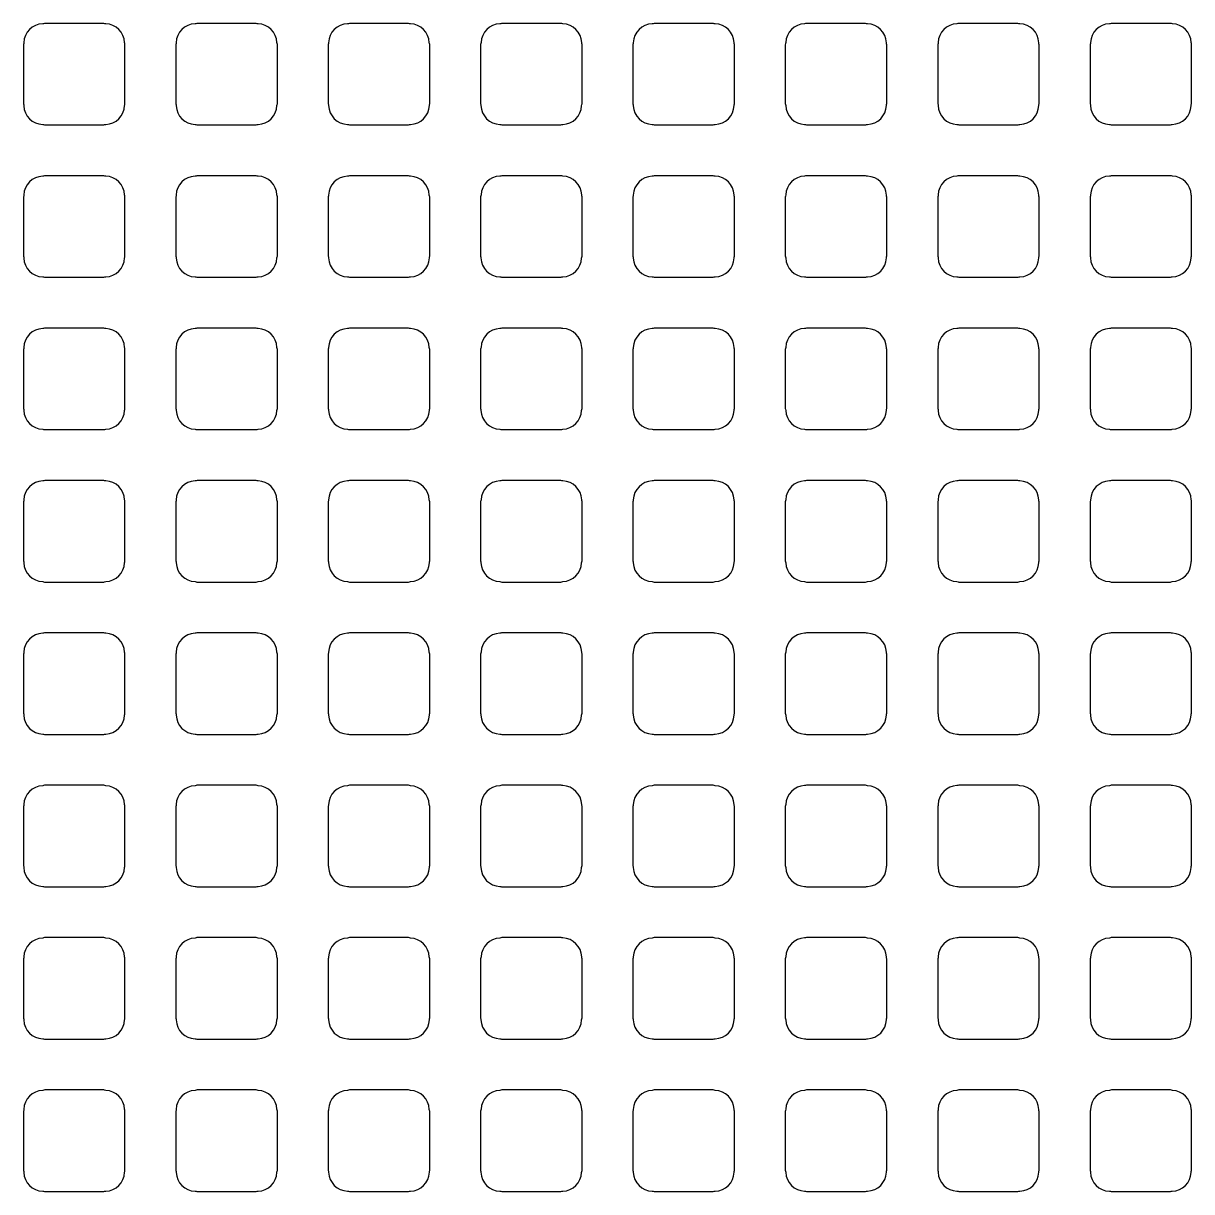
# Model space of a CAD drawing. Extents: x 0 to 248, y 0 to 175.
# Drawn here: x 84.882 to 86.05, y 143.264 to 144.432 of the extents above; entities that cross this region are included whole.
import ezdxf

# ---------------------------------------------------------------- set-up
doc = ezdxf.new("R2010")
doc.units = 0
doc.layers.add('gbr-dxf', color=7, linetype='Continuous')

msp = doc.modelspace()

# ---------------------------------------------------------------- linework, layer by layer
at = {"layer": 'gbr-dxf', "linetype": 'Continuous'}
for points in [[(84.8818, 144.352, -0.095462), (84.8822, 144.3501, 0.393729), (84.9011, 144.3313, -0.095482), (84.9029, 144.3309), (84.9621, 144.3309, -0.104567), (84.9641, 144.3313, 0.393729), (84.983, 144.3502, -0.088868), (84.9834, 144.3519), (84.9834, 144.4114, -0.092621), (84.983, 144.4132, 0.393729), (84.9641, 144.432, -0.092282), (84.9623, 144.4324), (84.9029, 144.4324, -0.095462), (84.9011, 144.432, 0.393729), (84.8822, 144.4131, -0.09841), (84.8818, 144.4112)], [(85.0342, 144.352, -0.098843), (85.0346, 144.3501, 0.393729), (85.0535, 144.3313, -0.095482), (85.0553, 144.3309), (85.1145, 144.3309, -0.104567), (85.1165, 144.3313, 0.393729), (85.1354, 144.3502, -0.09841), (85.1358, 144.3521), (85.1358, 144.4112, -0.101214), (85.1354, 144.4132, 0.393729), (85.1165, 144.432, -0.092282), (85.1147, 144.4324), (85.0553, 144.4324, -0.095462), (85.0535, 144.432, 0.393729), (85.0346, 144.4131, -0.101678), (85.0342, 144.4112)], [(85.1866, 144.3521, -0.098843), (85.1871, 144.3502, 0.393729), (85.2059, 144.3313, -0.104195), (85.208, 144.3309), (85.2669, 144.3309, -0.101214), (85.2689, 144.3313, 0.393729), (85.2878, 144.3502, -0.09841), (85.2882, 144.3521), (85.2882, 144.4112, -0.101214), (85.2877, 144.4131, 0.393729), (85.2689, 144.432, -0.095482), (85.267, 144.4324), (85.2078, 144.4324, -0.098843), (85.2059, 144.432, 0.393729), (85.187, 144.4131, -0.088868), (85.1866, 144.4114)], [(85.339, 144.352, -0.095462), (85.3394, 144.3502, 0.393729), (85.3583, 144.3313, -0.09841), (85.3602, 144.3309), (85.4194, 144.3309, -0.095462), (85.4212, 144.3313, 0.393729), (85.4401, 144.3501, -0.101678), (85.4406, 144.3521), (85.4406, 144.4114, -0.092621), (85.4402, 144.4132, 0.393729), (85.4213, 144.4321, -0.088868), (85.4196, 144.4324), (85.3601, 144.4324, -0.092621), (85.3583, 144.432, 0.393729), (85.3395, 144.4132, -0.09841), (85.339, 144.4113)], [(85.4914, 144.352, -0.095462), (85.4918, 144.3501, 0.393729), (85.5107, 144.3313, -0.095482), (85.5125, 144.3309), (85.5717, 144.3309, -0.104567), (85.5737, 144.3313, 0.393729), (85.5926, 144.3502, -0.088868), (85.593, 144.3519), (85.593, 144.4114, -0.092621), (85.5926, 144.4132, 0.393729), (85.5737, 144.432, -0.092282), (85.5719, 144.4324), (85.5125, 144.4324, -0.095462), (85.5107, 144.432, 0.393729), (85.4918, 144.4131, -0.09841), (85.4914, 144.4112)], [(85.6438, 144.3522, -0.104567), (85.6443, 144.3502, 0.393729), (85.6631, 144.3313, -0.101678), (85.6651, 144.3309), (85.7242, 144.3309, -0.098843), (85.7261, 144.3313, 0.393729), (85.7449, 144.3502, -0.104195), (85.7454, 144.3522), (85.7454, 144.4111, -0.10699), (85.7449, 144.4131, 0.393729), (85.726, 144.432, -0.09841), (85.7241, 144.4324), (85.6649, 144.4324, -0.089302), (85.6631, 144.4321, 0.393729), (85.6443, 144.4132, -0.107228), (85.6438, 144.4111)], [(85.7962, 144.352, -0.095462), (85.7967, 144.3502, 0.393729), (85.8155, 144.3313, -0.101678), (85.8175, 144.3309), (85.8766, 144.3309, -0.098843), (85.8785, 144.3313, 0.393729), (85.8973, 144.3502, -0.101678), (85.8978, 144.3521), (85.8978, 144.4111, -0.104567), (85.8973, 144.4131, 0.393729), (85.8784, 144.432, -0.09841), (85.8765, 144.4324), (85.8173, 144.4324, -0.089302), (85.8155, 144.4321, 0.393729), (85.7967, 144.4132, -0.09841), (85.7962, 144.4113)], [(85.9486, 144.352, -0.095462), (85.949, 144.3502, 0.393729), (85.9679, 144.3313, -0.09841), (85.9698, 144.3309), (86.029, 144.3309, -0.095462), (86.0308, 144.3313, 0.393729), (86.0497, 144.3501, -0.101678), (86.0502, 144.3521), (86.0502, 144.4114, -0.092621), (86.0498, 144.4132, 0.393729), (86.0309, 144.4321, -0.088868), (86.0292, 144.4324), (85.9697, 144.4324, -0.092621), (85.9679, 144.432, 0.393729), (85.9491, 144.4132, -0.09841), (85.9486, 144.4113)], [(84.8818, 144.1996, -0.095462), (84.8822, 144.1977, 0.393729), (84.9011, 144.1789, -0.092282), (84.9029, 144.1785), (84.9622, 144.1785, -0.101214), (84.9641, 144.1789, 0.393729), (84.983, 144.1978, -0.088868), (84.9834, 144.1995), (84.9834, 144.259, -0.092621), (84.983, 144.2608, 0.393729), (84.9641, 144.2796, -0.095482), (84.9622, 144.2801), (84.903, 144.2801, -0.098843), (84.9011, 144.2796, 0.393729), (84.8822, 144.2607, -0.09841), (84.8818, 144.2588)], [(85.0342, 144.1996, -0.098843), (85.0346, 144.1977, 0.393729), (85.0535, 144.1789, -0.092282), (85.0553, 144.1785), (85.1146, 144.1785, -0.101214), (85.1165, 144.1789, 0.393729), (85.1354, 144.1978, -0.09841), (85.1358, 144.1997), (85.1358, 144.2588, -0.101214), (85.1354, 144.2608, 0.393729), (85.1165, 144.2796, -0.095482), (85.1146, 144.2801), (85.0554, 144.2801, -0.098843), (85.0535, 144.2796, 0.393729), (85.0346, 144.2607, -0.101678), (85.0342, 144.2588)], [(85.1866, 144.1997, -0.098843), (85.1871, 144.1978, 0.393729), (85.2059, 144.1789, -0.101678), (85.2079, 144.1785), (85.267, 144.1785, -0.098843), (85.2689, 144.1789, 0.393729), (85.2878, 144.1978, -0.09841), (85.2882, 144.1997), (85.2882, 144.2588, -0.101214), (85.2877, 144.2607, 0.393729), (85.2689, 144.2796, -0.09841), (85.267, 144.2801), (85.2078, 144.2801, -0.101214), (85.2059, 144.2796, 0.393729), (85.187, 144.2607, -0.088868), (85.1866, 144.259)], [(85.339, 144.1996, -0.095462), (85.3394, 144.1978, 0.393729), (85.3583, 144.1789, -0.095482), (85.3601, 144.1785), (85.4195, 144.1785, -0.092621), (85.4212, 144.1789, 0.393729), (85.4401, 144.1977, -0.101678), (85.4406, 144.1997), (85.4406, 144.259, -0.092621), (85.4402, 144.2608, 0.393729), (85.4213, 144.2797, -0.092282), (85.4195, 144.2801), (85.3602, 144.2801, -0.095462), (85.3583, 144.2796, 0.393729), (85.3395, 144.2608, -0.09841), (85.339, 144.2589)], [(85.4914, 144.1996, -0.095462), (85.4918, 144.1977, 0.393729), (85.5107, 144.1789, -0.092282), (85.5125, 144.1785), (85.5718, 144.1785, -0.101214), (85.5737, 144.1789, 0.393729), (85.5926, 144.1978, -0.088868), (85.593, 144.1995), (85.593, 144.259, -0.092621), (85.5926, 144.2608, 0.393729), (85.5737, 144.2796, -0.095482), (85.5718, 144.2801), (85.5126, 144.2801, -0.098843), (85.5107, 144.2796, 0.393729), (85.4918, 144.2607, -0.09841), (85.4914, 144.2588)], [(85.6438, 144.1998, -0.104567), (85.6443, 144.1978, 0.393729), (85.6631, 144.1789, -0.09841), (85.665, 144.1785), (85.7242, 144.1785, -0.095462), (85.7261, 144.1789, 0.393729), (85.7449, 144.1978, -0.104195), (85.7454, 144.1998), (85.7454, 144.2587, -0.10699), (85.7449, 144.2607, 0.393729), (85.726, 144.2796, -0.101678), (85.7241, 144.2801), (85.6649, 144.2801, -0.092621), (85.6631, 144.2797, 0.393729), (85.6443, 144.2608, -0.107228), (85.6438, 144.2587)], [(85.7962, 144.1996, -0.095462), (85.7967, 144.1978, 0.393729), (85.8155, 144.1789, -0.09841), (85.8174, 144.1785), (85.8766, 144.1785, -0.095462), (85.8785, 144.1789, 0.393729), (85.8973, 144.1978, -0.101678), (85.8978, 144.1997), (85.8978, 144.2587, -0.104567), (85.8973, 144.2607, 0.393729), (85.8784, 144.2796, -0.101678), (85.8765, 144.2801), (85.8173, 144.2801, -0.092621), (85.8155, 144.2797, 0.393729), (85.7967, 144.2608, -0.09841), (85.7962, 144.2589)], [(85.9486, 144.1996, -0.095462), (85.949, 144.1978, 0.393729), (85.9679, 144.1789, -0.095482), (85.9697, 144.1785), (86.0291, 144.1785, -0.092621), (86.0308, 144.1789, 0.393729), (86.0497, 144.1977, -0.101678), (86.0502, 144.1997), (86.0502, 144.259, -0.092621), (86.0498, 144.2608, 0.393729), (86.0309, 144.2797, -0.092282), (86.0291, 144.2801), (85.9698, 144.2801, -0.095462), (85.9679, 144.2796, 0.393729), (85.9491, 144.2608, -0.09841), (85.9486, 144.2589)], [(84.8818, 144.0472, -0.095462), (84.8822, 144.0453, 0.393729), (84.9011, 144.0265, -0.088868), (84.9028, 144.0261), (84.9622, 144.0261, -0.098843), (84.9641, 144.0265, 0.393729), (84.983, 144.0454, -0.088868), (84.9834, 144.0471), (84.9834, 144.1066, -0.092621), (84.983, 144.1084, 0.393729), (84.9641, 144.1272, -0.09841), (84.9622, 144.1277), (84.903, 144.1277, -0.101214), (84.9011, 144.1272, 0.393729), (84.8822, 144.1083, -0.09841), (84.8818, 144.1064)], [(85.0342, 144.0472, -0.098843), (85.0346, 144.0453, 0.393729), (85.0535, 144.0265, -0.088868), (85.0552, 144.0261), (85.1146, 144.0261, -0.098843), (85.1165, 144.0265, 0.393729), (85.1354, 144.0454, -0.09841), (85.1358, 144.0473), (85.1358, 144.1064, -0.101214), (85.1354, 144.1084, 0.393729), (85.1165, 144.1272, -0.09841), (85.1146, 144.1277), (85.0554, 144.1277, -0.101214), (85.0535, 144.1272, 0.393729), (85.0346, 144.1083, -0.101678), (85.0342, 144.1064)], [(85.1866, 144.0473, -0.098843), (85.1871, 144.0454, 0.393729), (85.2059, 144.0265, -0.09841), (85.2078, 144.0261), (85.267, 144.0261, -0.095462), (85.2689, 144.0265, 0.393729), (85.2878, 144.0454, -0.09841), (85.2882, 144.0473), (85.2882, 144.1064, -0.101214), (85.2877, 144.1083, 0.393729), (85.2689, 144.1272, -0.101678), (85.2669, 144.1277), (85.2079, 144.1277, -0.104567), (85.2059, 144.1272, 0.393729), (85.187, 144.1083, -0.088868), (85.1866, 144.1066)], [(85.339, 144.0472, -0.095462), (85.3394, 144.0454, 0.393729), (85.3583, 144.0265, -0.092282), (85.3601, 144.0261), (85.4195, 144.0261, -0.089302), (85.4212, 144.0265, 0.393729), (85.4401, 144.0453, -0.101678), (85.4406, 144.0473), (85.4406, 144.1066, -0.092621), (85.4402, 144.1084, 0.393729), (85.4213, 144.1273, -0.095482), (85.4195, 144.1277), (85.3602, 144.1277, -0.098843), (85.3583, 144.1272, 0.393729), (85.3395, 144.1084, -0.09841), (85.339, 144.1065)], [(85.4914, 144.0472, -0.095462), (85.4918, 144.0453, 0.393729), (85.5107, 144.0265, -0.088868), (85.5124, 144.0261), (85.5718, 144.0261, -0.098843), (85.5737, 144.0265, 0.393729), (85.5926, 144.0454, -0.088868), (85.593, 144.0471), (85.593, 144.1066, -0.092621), (85.5926, 144.1084, 0.393729), (85.5737, 144.1272, -0.09841), (85.5718, 144.1277), (85.5126, 144.1277, -0.101214), (85.5107, 144.1272, 0.393729), (85.4918, 144.1083, -0.09841), (85.4914, 144.1064)], [(85.6438, 144.0474, -0.104567), (85.6443, 144.0454, 0.393729), (85.6631, 144.0265, -0.095482), (85.665, 144.0261), (85.7243, 144.0261, -0.092621), (85.7261, 144.0265, 0.393729), (85.7449, 144.0454, -0.104195), (85.7454, 144.0474), (85.7454, 144.1063, -0.10699), (85.7449, 144.1083, 0.393729), (85.726, 144.1272, -0.104195), (85.724, 144.1277), (85.665, 144.1277, -0.095462), (85.6631, 144.1273, 0.393729), (85.6443, 144.1084, -0.107228), (85.6438, 144.1063)], [(85.7962, 144.0472, -0.095462), (85.7967, 144.0454, 0.393729), (85.8155, 144.0265, -0.095482), (85.8174, 144.0261), (85.8767, 144.0261, -0.092621), (85.8785, 144.0265, 0.393729), (85.8973, 144.0454, -0.101678), (85.8978, 144.0473), (85.8978, 144.1063, -0.104567), (85.8973, 144.1083, 0.393729), (85.8784, 144.1272, -0.104195), (85.8764, 144.1277), (85.8174, 144.1277, -0.095462), (85.8155, 144.1273, 0.393729), (85.7967, 144.1084, -0.09841), (85.7962, 144.1065)], [(85.9486, 144.0472, -0.095462), (85.949, 144.0454, 0.393729), (85.9679, 144.0265, -0.092282), (85.9697, 144.0261), (86.0291, 144.0261, -0.089302), (86.0308, 144.0265, 0.393729), (86.0497, 144.0453, -0.101678), (86.0502, 144.0473), (86.0502, 144.1066, -0.092621), (86.0498, 144.1084, 0.393729), (86.0309, 144.1273, -0.095482), (86.0291, 144.1277), (85.9698, 144.1277, -0.098843), (85.9679, 144.1272, 0.393729), (85.9491, 144.1084, -0.09841), (85.9486, 144.1065)], [(84.8818, 143.8948, -0.095462), (84.8822, 143.8929, 0.393729), (84.9011, 143.8741, -0.09841), (84.903, 143.8736), (84.9621, 143.8736, -0.10699), (84.9641, 143.8741, 0.393729), (84.983, 143.893, -0.088868), (84.9834, 143.8947), (84.9834, 143.9542, -0.092621), (84.983, 143.956, 0.393729), (84.9641, 143.9748, -0.101678), (84.9621, 143.9753), (84.9031, 143.9753, -0.104567), (84.9011, 143.9748, 0.393729), (84.8822, 143.9559, -0.09841), (84.8818, 143.954)], [(85.0342, 143.8948, -0.098843), (85.0346, 143.8929, 0.393729), (85.0535, 143.8741, -0.09841), (85.0554, 143.8736), (85.1145, 143.8736, -0.10699), (85.1165, 143.8741, 0.393729), (85.1354, 143.893, -0.09841), (85.1358, 143.8949), (85.1358, 143.954, -0.101214), (85.1354, 143.956, 0.393729), (85.1165, 143.9748, -0.101678), (85.1145, 143.9753), (85.0555, 143.9753, -0.104567), (85.0535, 143.9748, 0.393729), (85.0346, 143.9559, -0.101678), (85.0342, 143.954)], [(85.1866, 143.8949, -0.098843), (85.1871, 143.893, 0.393729), (85.2059, 143.8741, -0.107228), (85.208, 143.8736), (85.2669, 143.8736, -0.104567), (85.2689, 143.8741, 0.393729), (85.2878, 143.893, -0.09841), (85.2882, 143.8949), (85.2882, 143.954, -0.101214), (85.2877, 143.9559, 0.393729), (85.2689, 143.9748, -0.104195), (85.2669, 143.9753), (85.2079, 143.9753, -0.10699), (85.2059, 143.9748, 0.393729), (85.187, 143.9559, -0.088868), (85.1866, 143.9542)], [(85.339, 143.8948, -0.095462), (85.3394, 143.893, 0.393729), (85.3583, 143.8741, -0.101678), (85.3602, 143.8736), (85.4193, 143.8736, -0.098843), (85.4212, 143.8741, 0.393729), (85.4401, 143.8929, -0.101678), (85.4406, 143.8949), (85.4406, 143.9542, -0.092621), (85.4402, 143.956, 0.393729), (85.4213, 143.9749, -0.09841), (85.4194, 143.9753), (85.3603, 143.9753, -0.101214), (85.3583, 143.9748, 0.393729), (85.3395, 143.956, -0.09841), (85.339, 143.9541)], [(85.4914, 143.8948, -0.095462), (85.4918, 143.8929, 0.393729), (85.5107, 143.8741, -0.09841), (85.5126, 143.8736), (85.5717, 143.8736, -0.10699), (85.5737, 143.8741, 0.393729), (85.5926, 143.893, -0.088868), (85.593, 143.8947), (85.593, 143.9542, -0.092621), (85.5926, 143.956, 0.393729), (85.5737, 143.9748, -0.101678), (85.5717, 143.9753), (85.5127, 143.9753, -0.104567), (85.5107, 143.9748, 0.393729), (85.4918, 143.9559, -0.09841), (85.4914, 143.954)], [(85.6438, 143.895, -0.104567), (85.6443, 143.893, 0.393729), (85.6631, 143.8741, -0.104195), (85.6651, 143.8736), (85.7241, 143.8736, -0.101214), (85.7261, 143.8741, 0.393729), (85.7449, 143.893, -0.104195), (85.7454, 143.895), (85.7454, 143.9539, -0.10699), (85.7449, 143.9559, 0.393729), (85.726, 143.9748, -0.107228), (85.724, 143.9753), (85.665, 143.9753, -0.098843), (85.6631, 143.9749, 0.393729), (85.6443, 143.956, -0.107228), (85.6438, 143.9539)], [(85.7962, 143.8948, -0.095462), (85.7967, 143.893, 0.393729), (85.8155, 143.8741, -0.104195), (85.8175, 143.8736), (85.8765, 143.8736, -0.101214), (85.8785, 143.8741, 0.393729), (85.8973, 143.893, -0.101678), (85.8978, 143.8949), (85.8978, 143.9539, -0.104567), (85.8973, 143.9559, 0.393729), (85.8784, 143.9748, -0.107228), (85.8764, 143.9753), (85.8174, 143.9753, -0.098843), (85.8155, 143.9749, 0.393729), (85.7967, 143.956, -0.09841), (85.7962, 143.9541)], [(85.9486, 143.8948, -0.095462), (85.949, 143.893, 0.393729), (85.9679, 143.8741, -0.101678), (85.9698, 143.8736), (86.0289, 143.8736, -0.098843), (86.0308, 143.8741, 0.393729), (86.0497, 143.8929, -0.101678), (86.0502, 143.8949), (86.0502, 143.9542, -0.092621), (86.0498, 143.956, 0.393729), (86.0309, 143.9749, -0.09841), (86.029, 143.9753), (85.9699, 143.9753, -0.101214), (85.9679, 143.9748, 0.393729), (85.9491, 143.956, -0.09841), (85.9486, 143.9541)], [(84.8818, 143.7424, -0.095462), (84.8822, 143.7405, 0.393729), (84.9011, 143.7217, -0.095482), (84.9029, 143.7213), (84.9621, 143.7213, -0.104567), (84.9641, 143.7217, 0.393729), (84.983, 143.7406, -0.088868), (84.9834, 143.7423), (84.9834, 143.8018, -0.092621), (84.983, 143.8036, 0.393729), (84.9641, 143.8224, -0.092282), (84.9623, 143.8228), (84.9029, 143.8228, -0.095462), (84.9011, 143.8224, 0.393729), (84.8822, 143.8035, -0.09841), (84.8818, 143.8016)], [(85.0342, 143.7424, -0.098843), (85.0346, 143.7405, 0.393729), (85.0535, 143.7217, -0.095482), (85.0553, 143.7213), (85.1145, 143.7213, -0.104567), (85.1165, 143.7217, 0.393729), (85.1354, 143.7406, -0.09841), (85.1358, 143.7425), (85.1358, 143.8016, -0.101214), (85.1354, 143.8036, 0.393729), (85.1165, 143.8224, -0.092282), (85.1147, 143.8228), (85.0553, 143.8228, -0.095462), (85.0535, 143.8224, 0.393729), (85.0346, 143.8035, -0.101678), (85.0342, 143.8016)], [(85.1866, 143.7425, -0.098843), (85.1871, 143.7406, 0.393729), (85.2059, 143.7217, -0.104195), (85.208, 143.7213), (85.2669, 143.7213, -0.101214), (85.2689, 143.7217, 0.393729), (85.2878, 143.7406, -0.09841), (85.2882, 143.7425), (85.2882, 143.8016, -0.101214), (85.2877, 143.8035, 0.393729), (85.2689, 143.8224, -0.095482), (85.267, 143.8228), (85.2078, 143.8228, -0.098843), (85.2059, 143.8224, 0.393729), (85.187, 143.8035, -0.088868), (85.1866, 143.8018)], [(85.339, 143.7424, -0.095462), (85.3394, 143.7406, 0.393729), (85.3583, 143.7217, -0.09841), (85.3602, 143.7213), (85.4194, 143.7213, -0.095462), (85.4212, 143.7217, 0.393729), (85.4401, 143.7405, -0.101678), (85.4406, 143.7425), (85.4406, 143.8018, -0.092621), (85.4402, 143.8036, 0.393729), (85.4213, 143.8225, -0.088868), (85.4196, 143.8228), (85.3601, 143.8228, -0.092621), (85.3583, 143.8224, 0.393729), (85.3395, 143.8036, -0.09841), (85.339, 143.8017)], [(85.4914, 143.7424, -0.095462), (85.4918, 143.7405, 0.393729), (85.5107, 143.7217, -0.095482), (85.5125, 143.7213), (85.5717, 143.7213, -0.104567), (85.5737, 143.7217, 0.393729), (85.5926, 143.7406, -0.088868), (85.593, 143.7423), (85.593, 143.8018, -0.092621), (85.5926, 143.8036, 0.393729), (85.5737, 143.8224, -0.092282), (85.5719, 143.8228), (85.5125, 143.8228, -0.095462), (85.5107, 143.8224, 0.393729), (85.4918, 143.8035, -0.09841), (85.4914, 143.8016)], [(85.6438, 143.7426, -0.104567), (85.6443, 143.7406, 0.393729), (85.6631, 143.7217, -0.101678), (85.6651, 143.7213), (85.7242, 143.7213, -0.098843), (85.7261, 143.7217, 0.393729), (85.7449, 143.7406, -0.104195), (85.7454, 143.7426), (85.7454, 143.8015, -0.10699), (85.7449, 143.8035, 0.393729), (85.726, 143.8224, -0.09841), (85.7241, 143.8228), (85.6649, 143.8228, -0.089302), (85.6631, 143.8225, 0.393729), (85.6443, 143.8036, -0.107228), (85.6438, 143.8015)], [(85.7962, 143.7424, -0.095462), (85.7967, 143.7406, 0.393729), (85.8155, 143.7217, -0.101678), (85.8175, 143.7213), (85.8766, 143.7213, -0.098843), (85.8785, 143.7217, 0.393729), (85.8973, 143.7406, -0.101678), (85.8978, 143.7425), (85.8978, 143.8015, -0.104567), (85.8973, 143.8035, 0.393729), (85.8784, 143.8224, -0.09841), (85.8765, 143.8228), (85.8173, 143.8228, -0.089302), (85.8155, 143.8225, 0.393729), (85.7967, 143.8036, -0.09841), (85.7962, 143.8017)], [(85.9486, 143.7424, -0.095462), (85.949, 143.7406, 0.393729), (85.9679, 143.7217, -0.09841), (85.9698, 143.7213), (86.029, 143.7213, -0.095462), (86.0308, 143.7217, 0.393729), (86.0497, 143.7405, -0.101678), (86.0502, 143.7425), (86.0502, 143.8018, -0.092621), (86.0498, 143.8036, 0.393729), (86.0309, 143.8225, -0.088868), (86.0292, 143.8228), (85.9697, 143.8228, -0.092621), (85.9679, 143.8224, 0.393729), (85.9491, 143.8036, -0.09841), (85.9486, 143.8017)], [(84.8818, 143.59, -0.095462), (84.8822, 143.5881, 0.393729), (84.9011, 143.5693, -0.092282), (84.9029, 143.5689), (84.9622, 143.5689, -0.101214), (84.9641, 143.5693, 0.393729), (84.983, 143.5882, -0.088868), (84.9834, 143.5899), (84.9834, 143.6494, -0.092621), (84.983, 143.6512, 0.393729), (84.9641, 143.67, -0.095482), (84.9622, 143.6705), (84.903, 143.6705, -0.098843), (84.9011, 143.67, 0.393729), (84.8822, 143.6511, -0.09841), (84.8818, 143.6492)], [(85.0342, 143.59, -0.098843), (85.0346, 143.5881, 0.393729), (85.0535, 143.5693, -0.092282), (85.0553, 143.5689), (85.1146, 143.5689, -0.101214), (85.1165, 143.5693, 0.393729), (85.1354, 143.5882, -0.09841), (85.1358, 143.5901), (85.1358, 143.6492, -0.101214), (85.1354, 143.6512, 0.393729), (85.1165, 143.67, -0.095482), (85.1146, 143.6705), (85.0554, 143.6705, -0.098843), (85.0535, 143.67, 0.393729), (85.0346, 143.6511, -0.101678), (85.0342, 143.6492)], [(85.1866, 143.5901, -0.098843), (85.1871, 143.5882, 0.393729), (85.2059, 143.5693, -0.101678), (85.2079, 143.5689), (85.267, 143.5689, -0.098843), (85.2689, 143.5693, 0.393729), (85.2878, 143.5882, -0.09841), (85.2882, 143.5901), (85.2882, 143.6492, -0.101214), (85.2877, 143.6511, 0.393729), (85.2689, 143.67, -0.09841), (85.267, 143.6705), (85.2078, 143.6705, -0.101214), (85.2059, 143.67, 0.393729), (85.187, 143.6511, -0.088868), (85.1866, 143.6494)], [(85.339, 143.59, -0.095462), (85.3394, 143.5882, 0.393729), (85.3583, 143.5693, -0.095482), (85.3601, 143.5689), (85.4195, 143.5689, -0.092621), (85.4212, 143.5693, 0.393729), (85.4401, 143.5881, -0.101678), (85.4406, 143.5901), (85.4406, 143.6494, -0.092621), (85.4402, 143.6512, 0.393729), (85.4213, 143.6701, -0.092282), (85.4195, 143.6705), (85.3602, 143.6705, -0.095462), (85.3583, 143.67, 0.393729), (85.3395, 143.6512, -0.09841), (85.339, 143.6493)], [(85.4914, 143.59, -0.095462), (85.4918, 143.5881, 0.393729), (85.5107, 143.5693, -0.092282), (85.5125, 143.5689), (85.5718, 143.5689, -0.101214), (85.5737, 143.5693, 0.393729), (85.5926, 143.5882, -0.088868), (85.593, 143.5899), (85.593, 143.6494, -0.092621), (85.5926, 143.6512, 0.393729), (85.5737, 143.67, -0.095482), (85.5718, 143.6705), (85.5126, 143.6705, -0.098843), (85.5107, 143.67, 0.393729), (85.4918, 143.6511, -0.09841), (85.4914, 143.6492)], [(85.6438, 143.5902, -0.104567), (85.6443, 143.5882, 0.393729), (85.6631, 143.5693, -0.09841), (85.665, 143.5689), (85.7242, 143.5689, -0.095462), (85.7261, 143.5693, 0.393729), (85.7449, 143.5882, -0.104195), (85.7454, 143.5902), (85.7454, 143.6491, -0.10699), (85.7449, 143.6511, 0.393729), (85.726, 143.67, -0.101678), (85.7241, 143.6705), (85.6649, 143.6705, -0.092621), (85.6631, 143.6701, 0.393729), (85.6443, 143.6512, -0.107228), (85.6438, 143.6491)], [(85.7962, 143.59, -0.095462), (85.7967, 143.5882, 0.393729), (85.8155, 143.5693, -0.09841), (85.8174, 143.5689), (85.8766, 143.5689, -0.095462), (85.8785, 143.5693, 0.393729), (85.8973, 143.5882, -0.101678), (85.8978, 143.5901), (85.8978, 143.6491, -0.104567), (85.8973, 143.6511, 0.393729), (85.8784, 143.67, -0.101678), (85.8765, 143.6705), (85.8173, 143.6705, -0.092621), (85.8155, 143.6701, 0.393729), (85.7967, 143.6512, -0.09841), (85.7962, 143.6493)], [(85.9486, 143.59, -0.095462), (85.949, 143.5882, 0.393729), (85.9679, 143.5693, -0.095482), (85.9697, 143.5689), (86.0291, 143.5689, -0.092621), (86.0308, 143.5693, 0.393729), (86.0497, 143.5881, -0.101678), (86.0502, 143.5901), (86.0502, 143.6494, -0.092621), (86.0498, 143.6512, 0.393729), (86.0309, 143.6701, -0.092282), (86.0291, 143.6705), (85.9698, 143.6705, -0.095462), (85.9679, 143.67, 0.393729), (85.9491, 143.6512, -0.09841), (85.9486, 143.6493)], [(84.8818, 143.4376, -0.095462), (84.8822, 143.4357, 0.393729), (84.9011, 143.4169, -0.088868), (84.9028, 143.4165), (84.9622, 143.4165, -0.098843), (84.9641, 143.4169, 0.393729), (84.983, 143.4358, -0.088868), (84.9834, 143.4375), (84.9834, 143.497, -0.092621), (84.983, 143.4988, 0.393729), (84.9641, 143.5176, -0.09841), (84.9622, 143.5181), (84.903, 143.5181, -0.101214), (84.9011, 143.5176, 0.393729), (84.8822, 143.4987, -0.09841), (84.8818, 143.4968)], [(85.0342, 143.4376, -0.098843), (85.0346, 143.4357, 0.393729), (85.0535, 143.4169, -0.088868), (85.0552, 143.4165), (85.1146, 143.4165, -0.098843), (85.1165, 143.4169, 0.393729), (85.1354, 143.4358, -0.09841), (85.1358, 143.4377), (85.1358, 143.4968, -0.101214), (85.1354, 143.4988, 0.393729), (85.1165, 143.5176, -0.09841), (85.1146, 143.5181), (85.0554, 143.5181, -0.101214), (85.0535, 143.5176, 0.393729), (85.0346, 143.4987, -0.101678), (85.0342, 143.4968)], [(85.1866, 143.4377, -0.098843), (85.1871, 143.4358, 0.393729), (85.2059, 143.4169, -0.09841), (85.2078, 143.4165), (85.267, 143.4165, -0.095462), (85.2689, 143.4169, 0.393729), (85.2878, 143.4358, -0.09841), (85.2882, 143.4377), (85.2882, 143.4968, -0.101214), (85.2877, 143.4987, 0.393729), (85.2689, 143.5176, -0.101678), (85.2669, 143.5181), (85.2079, 143.5181, -0.104567), (85.2059, 143.5176, 0.393729), (85.187, 143.4987, -0.088868), (85.1866, 143.497)], [(85.339, 143.4376, -0.095462), (85.3394, 143.4358, 0.393729), (85.3583, 143.4169, -0.092282), (85.3601, 143.4165), (85.4195, 143.4165, -0.089302), (85.4212, 143.4169, 0.393729), (85.4401, 143.4357, -0.101678), (85.4406, 143.4377), (85.4406, 143.497, -0.092621), (85.4402, 143.4988, 0.393729), (85.4213, 143.5177, -0.095482), (85.4195, 143.5181), (85.3602, 143.5181, -0.098843), (85.3583, 143.5176, 0.393729), (85.3395, 143.4988, -0.09841), (85.339, 143.4969)], [(85.4914, 143.4376, -0.095462), (85.4918, 143.4357, 0.393729), (85.5107, 143.4169, -0.088868), (85.5124, 143.4165), (85.5718, 143.4165, -0.098843), (85.5737, 143.4169, 0.393729), (85.5926, 143.4358, -0.088868), (85.593, 143.4375), (85.593, 143.497, -0.092621), (85.5926, 143.4988, 0.393729), (85.5737, 143.5176, -0.09841), (85.5718, 143.5181), (85.5126, 143.5181, -0.101214), (85.5107, 143.5176, 0.393729), (85.4918, 143.4987, -0.09841), (85.4914, 143.4968)], [(85.6438, 143.4378, -0.104567), (85.6443, 143.4358, 0.393729), (85.6631, 143.4169, -0.095482), (85.665, 143.4165), (85.7243, 143.4165, -0.092621), (85.7261, 143.4169, 0.393729), (85.7449, 143.4358, -0.104195), (85.7454, 143.4378), (85.7454, 143.4967, -0.10699), (85.7449, 143.4987, 0.393729), (85.726, 143.5176, -0.104195), (85.724, 143.5181), (85.665, 143.5181, -0.095462), (85.6631, 143.5177, 0.393729), (85.6443, 143.4988, -0.107228), (85.6438, 143.4967)], [(85.7962, 143.4376, -0.095462), (85.7967, 143.4358, 0.393729), (85.8155, 143.4169, -0.095482), (85.8174, 143.4165), (85.8767, 143.4165, -0.092621), (85.8785, 143.4169, 0.393729), (85.8973, 143.4358, -0.101678), (85.8978, 143.4377), (85.8978, 143.4967, -0.104567), (85.8973, 143.4987, 0.393729), (85.8784, 143.5176, -0.104195), (85.8764, 143.5181), (85.8174, 143.5181, -0.095462), (85.8155, 143.5177, 0.393729), (85.7967, 143.4988, -0.09841), (85.7962, 143.4969)], [(85.9486, 143.4376, -0.095462), (85.949, 143.4358, 0.393729), (85.9679, 143.4169, -0.092282), (85.9697, 143.4165), (86.0291, 143.4165, -0.089302), (86.0308, 143.4169, 0.393729), (86.0497, 143.4357, -0.101678), (86.0502, 143.4377), (86.0502, 143.497, -0.092621), (86.0498, 143.4988, 0.393729), (86.0309, 143.5177, -0.095482), (86.0291, 143.5181), (85.9698, 143.5181, -0.098843), (85.9679, 143.5176, 0.393729), (85.9491, 143.4988, -0.09841), (85.9486, 143.4969)], [(84.8818, 143.2852, -0.095462), (84.8822, 143.2833, 0.393729), (84.9011, 143.2645, -0.09841), (84.903, 143.264), (84.9621, 143.264, -0.10699), (84.9641, 143.2645, 0.393729), (84.983, 143.2834, -0.088868), (84.9834, 143.2851), (84.9834, 143.3446, -0.092621), (84.983, 143.3464, 0.393729), (84.9641, 143.3652, -0.101678), (84.9621, 143.3657), (84.9031, 143.3657, -0.104567), (84.9011, 143.3652, 0.393729), (84.8822, 143.3463, -0.09841), (84.8818, 143.3444)], [(85.0342, 143.2852, -0.098843), (85.0346, 143.2833, 0.393729), (85.0535, 143.2645, -0.09841), (85.0554, 143.264), (85.1145, 143.264, -0.10699), (85.1165, 143.2645, 0.393729), (85.1354, 143.2834, -0.09841), (85.1358, 143.2853), (85.1358, 143.3444, -0.101214), (85.1354, 143.3464, 0.393729), (85.1165, 143.3652, -0.101678), (85.1145, 143.3657), (85.0555, 143.3657, -0.104567), (85.0535, 143.3652, 0.393729), (85.0346, 143.3463, -0.101678), (85.0342, 143.3444)], [(85.1866, 143.2853, -0.098843), (85.1871, 143.2834, 0.393729), (85.2059, 143.2645, -0.107228), (85.208, 143.264), (85.2669, 143.264, -0.104567), (85.2689, 143.2645, 0.393729), (85.2878, 143.2834, -0.09841), (85.2882, 143.2853), (85.2882, 143.3444, -0.101214), (85.2877, 143.3463, 0.393729), (85.2689, 143.3652, -0.104195), (85.2669, 143.3657), (85.2079, 143.3657, -0.10699), (85.2059, 143.3652, 0.393729), (85.187, 143.3463, -0.088868), (85.1866, 143.3446)], [(85.339, 143.2852, -0.095462), (85.3394, 143.2834, 0.393729), (85.3583, 143.2645, -0.101678), (85.3602, 143.264), (85.4193, 143.264, -0.098843), (85.4212, 143.2645, 0.393729), (85.4401, 143.2833, -0.101678), (85.4406, 143.2853), (85.4406, 143.3446, -0.092621), (85.4402, 143.3464, 0.393729), (85.4213, 143.3653, -0.09841), (85.4194, 143.3657), (85.3603, 143.3657, -0.101214), (85.3583, 143.3652, 0.393729), (85.3395, 143.3464, -0.09841), (85.339, 143.3445)], [(85.4914, 143.2852, -0.095462), (85.4918, 143.2833, 0.393729), (85.5107, 143.2645, -0.09841), (85.5126, 143.264), (85.5717, 143.264, -0.10699), (85.5737, 143.2645, 0.393729), (85.5926, 143.2834, -0.088868), (85.593, 143.2851), (85.593, 143.3446, -0.092621), (85.5926, 143.3464, 0.393729), (85.5737, 143.3652, -0.101678), (85.5717, 143.3657), (85.5127, 143.3657, -0.104567), (85.5107, 143.3652, 0.393729), (85.4918, 143.3463, -0.09841), (85.4914, 143.3444)], [(85.6438, 143.2854, -0.104567), (85.6443, 143.2834, 0.393729), (85.6631, 143.2645, -0.104195), (85.6651, 143.264), (85.7241, 143.264, -0.101214), (85.7261, 143.2645, 0.393729), (85.7449, 143.2834, -0.104195), (85.7454, 143.2854), (85.7454, 143.3443, -0.10699), (85.7449, 143.3463, 0.393729), (85.726, 143.3652, -0.107228), (85.724, 143.3657), (85.665, 143.3657, -0.098843), (85.6631, 143.3653, 0.393729), (85.6443, 143.3464, -0.107228), (85.6438, 143.3443)], [(85.7962, 143.2852, -0.095462), (85.7967, 143.2834, 0.393729), (85.8155, 143.2645, -0.104195), (85.8175, 143.264), (85.8765, 143.264, -0.101214), (85.8785, 143.2645, 0.393729), (85.8973, 143.2834, -0.101678), (85.8978, 143.2853), (85.8978, 143.3443, -0.104567), (85.8973, 143.3463, 0.393729), (85.8784, 143.3652, -0.107228), (85.8764, 143.3657), (85.8174, 143.3657, -0.098843), (85.8155, 143.3653, 0.393729), (85.7967, 143.3464, -0.09841), (85.7962, 143.3445)], [(85.9486, 143.2852, -0.095462), (85.949, 143.2834, 0.393729), (85.9679, 143.2645, -0.101678), (85.9698, 143.264), (86.0289, 143.264, -0.098843), (86.0308, 143.2645, 0.393729), (86.0497, 143.2833, -0.101678), (86.0502, 143.2853), (86.0502, 143.3446, -0.092621), (86.0498, 143.3464, 0.393729), (86.0309, 143.3653, -0.09841), (86.029, 143.3657), (85.9699, 143.3657, -0.101214), (85.9679, 143.3652, 0.393729), (85.9491, 143.3464, -0.09841), (85.9486, 143.3445)]]:
    msp.add_lwpolyline(points, format="xyb", close=True, dxfattribs=at)

doc.saveas('drawing.dxf')
